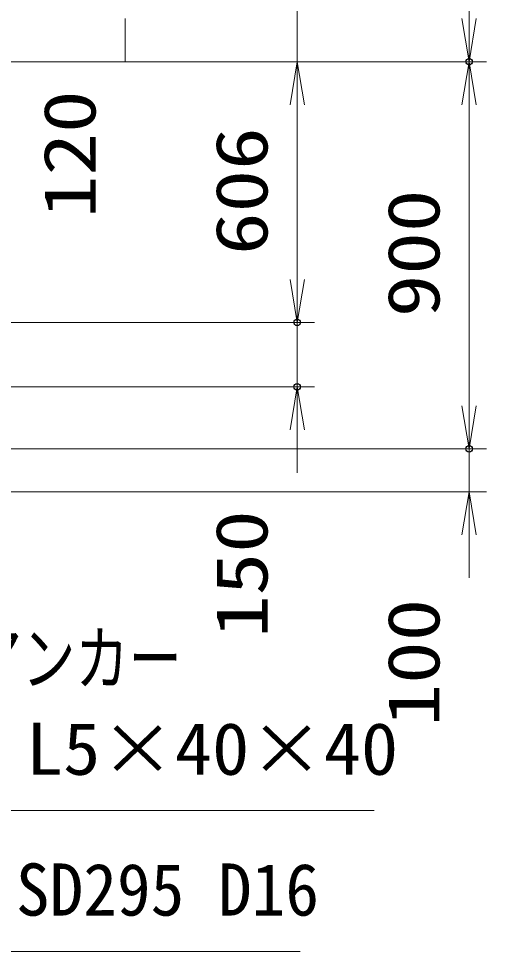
# Model space of a CAD drawing. Units: millimetres at full size. Extents: x -11880 to 11880, y -8400 to 8400.
# Drawn here: x 6537 to 7625, y -2921 to -753 of the extents above; entities that cross this region are included whole.
import ezdxf
from ezdxf.enums import TextEntityAlignment as Align

# ---------------------------------------------------------------- set-up
doc = ezdxf.new("R2010")
doc.units = ezdxf.units.MM
doc.header["$LTSCALE"] = 30
doc.header["$PDMODE"] = 32
doc.header["$PDSIZE"] = 15
doc.layers.add('0-4_寸法線', color=4, linetype='Continuous', lineweight=18)
doc.layers.add('0-5_0', color=7, linetype='Continuous', lineweight=18)
doc.layers.add('0-6_Defpoints', color=7, linetype='Continuous')
doc.styles.add('ＭＳ ゴシック', font='')
doc.styles.get('ＭＳ ゴシック').set_extended_font_data('MS Gothic')

# ---------------------------------------------------------------- blocks, each defined once
blk = doc.blocks.new('_Open')
at = {"layer": '0-5_0', "color": 4}
blk.add_line((-30, 5), (0, 0), dxfattribs=at)
blk.add_lwpolyline([(-30, -5), (0, 0), (-30, 0)], dxfattribs=at)
blk = doc.blocks.new('S296')
at = {"layer": '0-4_寸法線'}
for points in [[(5447476.8, 81005573), (5403820.8, 81005573), (5384340.3, 81053918.4), (5383219, 81056701)], [(5384804, 81054105.3), (5383219, 81056701), (5383876.5, 81053731.6)]]:
    blk.add_lwpolyline(points, dxfattribs=at)
at = {"layer": '0-4_寸法線', "color": 254, "style": 'ＭＳ ゴシック'}
for s, width, p in [('ベースアンカー', 0.75, (5408020.8, 81013273.5)), ('SS400 L5×40×40', 1.05, (5407588.8, 81006973.5))]:
    blk.add_text(s, height=3637, dxfattribs=dict(at, width=width)).set_placement(p, align=Align.BOTTOM_LEFT)
blk = doc.blocks.new('S297')
at = {"layer": '0-4_寸法線'}
for points in [[(5442315.7, 80995753.7), (5398227.7, 80995753.7), (5383119.2, 81032433.9), (5381976.7, 81035207.9)], [(5383581.5, 81032624.4), (5381976.7, 81035207.9), (5382656.9, 81032243.5)]]:
    blk.add_lwpolyline(points, dxfattribs=at)
at = {"layer": '0-4_寸法線', "color": 254, "style": 'ＭＳ ゴシック', "width": 0.95}
blk.add_text('異形丸鋼 SD295 D16', height=3637, dxfattribs=at).set_placement((5401275.7, 80997154.2), align=Align.BOTTOM_LEFT)

msp = doc.modelspace()

# ---------------------------------------------------------------- linework, layer by layer
at = {"layer": '0-4_寸法線'}
for p, q in [((7585.27, -853.37), (7585.27, 846.63)), ((7185.27, -853.37), (7185.27, -653.37)), ((6785.27, -753.37), (6785.27, -853.37)), ((5628.04, -853.37), (7225.27, -853.37)), ((5628.04, -853.37), (7225.27, -853.37)), ((5628.04, -853.37), (7625.27, -853.37)), ((5628.04, -853.37), (7625.27, -853.37)), ((7185.27, -853.37), (7185.27, -1459.37)), ((7585.27, -1753.37), (7585.27, -853.37)), ((7185.27, -953.37), (7185.27, -1053.37)), ((7185.27, -1359.37), (7185.27, -1259.37)), ((5278.04, -1459.37), (7225.27, -1459.37)), ((5278.04, -1459.37), (7225.27, -1459.37)), ((7185.27, -1459.37), (7185.27, -1609.37)), ((7585.27, -1653.37), (7585.27, -1553.37)), ((5278.04, -1609.37), (7225.27, -1609.37)), ((7185.27, -1709.37), (7185.27, -1809.37)), ((5753.04, -1753.37), (7625.27, -1753.37)), ((5753.04, -1753.37), (7625.27, -1753.37)), ((7585.27, -1853.37), (7585.27, -1753.37)), ((5753.04, -1853.37), (7625.27, -1853.37)), ((7585.27, -1953.37), (7585.27, -2053.37))]:
    msp.add_line(p, q, dxfattribs=at)
at = {"layer": '0-6_Defpoints'}
for p in [(7585.27, -853.37), (7185.27, -1459.37), (7185.27, -1609.37), (7585.27, -1753.37)]:
    msp.add_point(p, dxfattribs=at)

# ---------------------------------------------------------------- block references
at = {"layer": '0-4_寸法線', "xscale": 3.333333, "yscale": 3.333333}
for p, rotation in [((7585.27, -853.37), 270), ((7185.27, -853.37), 90), ((7185.27, -853.37), 90), ((7585.27, -853.37), 90), ((7185.27, -1459.37), 270), ((7185.27, -1459.37), 270), ((7185.27, -1609.37), 90), ((7585.27, -1753.37), 270), ((7585.27, -1753.37), 270), ((7585.27, -1853.37), 90)]:
    msp.add_blockref('_Open', p, dxfattribs=dict(at, rotation=rotation))
at = {"layer": '0-4_寸法線', "xscale": 0.03333333, "yscale": 0.03333333}
for name in ['S296', 'S297']:
    msp.add_blockref(name, (-174218.27, -2702779.54), dxfattribs=at)

# ---------------------------------------------------------------- texts
at = {"layer": '0-4_寸法線', "color": 254, "style": 'ＭＳ ゴシック', "width": 1.2}
for s, p in [('120', (6752.58, -1216.93)), ('606', (7152.58, -1302.77)), ('900', (7552.58, -1447.37)), ('150', (7152.58, -2192.86)), ('100', (7552.58, -2398.57))]:
    msp.add_text(s, height=121.2, rotation=90, dxfattribs=at).set_placement(p, align=Align.BOTTOM_LEFT)

doc.saveas('drawing.dxf')
